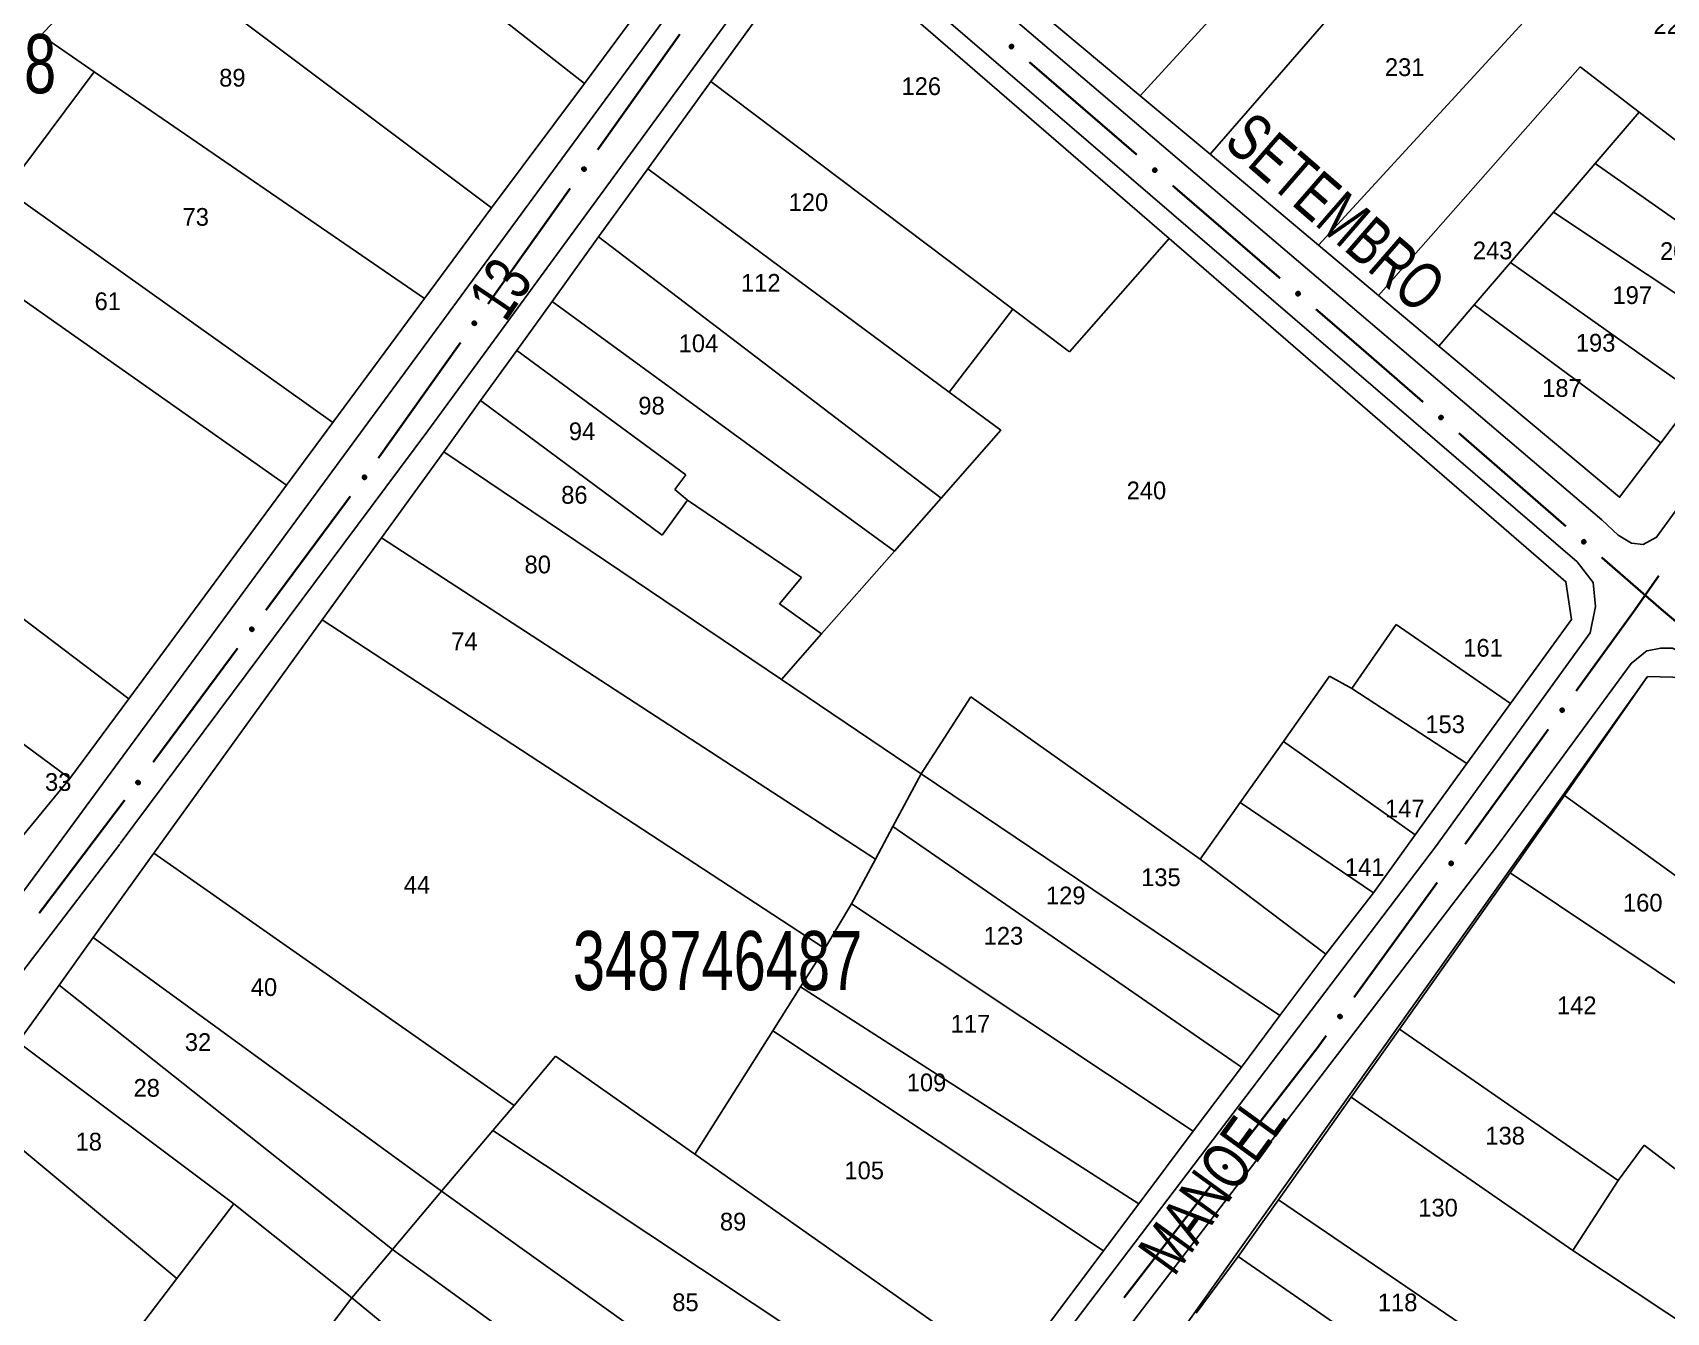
# Model space of a CAD drawing. Extents: x 199577 to 200882, y 4838726 to 4840156.
# Drawn here: x 199827.2 to 199965.4, y 4839156.5 to 4839264.7 of the extents above; entities that cross this region are included whole.
import ezdxf
from ezdxf.enums import TextEntityAlignment as Align

# ---------------------------------------------------------------- set-up
doc = ezdxf.new("R2010")
doc.units = 0
doc.header["$LTSCALE"] = 1.5
doc.header["$MEASUREMENT"] = 0
for name, color, linetype in [('CD_MALHA_LOTES', 7, 'CONTINUOUS'), ('CD_TXT_QUADRA', 2, 'CONTINUOUS'), ('RU-QUADRA', 210, 'CONTINUOUS'), ('SV-EIXO-RUA-PAV', 20, 'CONTINUOUS'), ('SV-RUA-PAVIM', 7, 'CONTINUOUS'), ('SV-TXT-RUA-PAV', 7, 'CONTINUOUS'), ('Th_NmrPorta', 1, 'CONTINUOUS')]:
    doc.layers.add(name, color=color, linetype=linetype)
doc.styles.add('ARIAL', font='ARIAL.SHX')

msp = doc.modelspace()

# ---------------------------------------------------------------- linework, layer by layer
at = {"layer": 'CD_MALHA_LOTES', "linetype": 'Continuous', "flags": 128}
for points in [[(199926.81, 4839254.39), (199952.62, 4839284.08)], [(199887.4, 4839278.64), (199873.9, 4839260.38)], [(199897.67, 4839278.78), (199920.9, 4839259.33)], [(199935.98, 4839246.71), (199962.94, 4839276.06)], [(199827.93, 4839264.47), (199835.58, 4839272.71)], [(199866.04, 4839249.86), (199835.58, 4839272.71)], [(199884.6, 4839260.55), (199893.61, 4839273.01)], [(199893.61, 4839273.01), (199923.36, 4839247.27)], [(199873.9, 4839260.38), (199864.04, 4839268.12)], [(199920.9, 4839259.33), (199928.91, 4839268.11)], [(199832.44, 4839261.37), (199827.93, 4839264.47)], [(199824.97, 4839251.38), (199832.44, 4839261.37)], [(199860.37, 4839242.2), (199832.44, 4839261.37)], [(199941.07, 4839242.45), (199958.12, 4839261.79)], [(199958.12, 4839261.79), (199963.11, 4839257.95)], [(199873.9, 4839260.38), (199866.04, 4839249.86)], [(199879.26, 4839253.15), (199884.6, 4839260.55)], [(199910.14, 4839241.29), (199884.6, 4839260.55)], [(199926.81, 4839254.39), (199920.9, 4839259.33)], [(199959.4, 4839253.62), (199963.11, 4839257.95)], [(199963.11, 4839257.95), (199975.86, 4839248.13)], [(199935.98, 4839246.71), (199926.81, 4839254.39)], [(199875.1, 4839247.4), (199879.26, 4839253.15)], [(199904.76, 4839234.28), (199879.26, 4839253.15)], [(199955.87, 4839249.49), (199959.4, 4839253.62)], [(199974.7, 4839242.88), (199959.4, 4839253.62)], [(199852.62, 4839231.71), (199824.97, 4839251.38)], [(199866.04, 4839249.86), (199860.37, 4839242.2)], [(199952.22, 4839245.23), (199955.87, 4839249.49)], [(199971.71, 4839238.94), (199955.87, 4839249.49)], [(199871.17, 4839241.95), (199875.1, 4839247.4)], [(199904.06, 4839225.32), (199875.1, 4839247.4)], [(199914.93, 4839237.68), (199923.36, 4839247.27)], [(199923.36, 4839247.27), (199956.92, 4839218.24), (199957.38, 4839215.04), (199952.22, 4839207.94)], [(199941.07, 4839242.45), (199935.98, 4839246.71)], [(199848.69, 4839226.4), (199822.2, 4839245.03)], [(199949.15, 4839241.65), (199952.22, 4839245.23)], [(199968.03, 4839234.08), (199952.22, 4839245.23)], [(199860.37, 4839242.2), (199852.62, 4839231.71)], [(199868.17, 4839237.8), (199871.17, 4839241.95)], [(199900.12, 4839220.84), (199871.17, 4839241.95)], [(199946.17, 4839238.17), (199941.07, 4839242.45)], [(199904.76, 4839234.28), (199910.14, 4839241.29)], [(199910.14, 4839241.29), (199914.93, 4839237.68)], [(199946.17, 4839238.17), (199949.15, 4839241.65)], [(199964.93, 4839229.99), (199949.15, 4839241.65)], [(199865.11, 4839233.57), (199868.17, 4839237.8)], [(199882.46, 4839227.29), (199868.17, 4839237.8)], [(199961.45, 4839225.39), (199946.17, 4839238.17)], [(199861.99, 4839229.24), (199865.11, 4839233.57)], [(199880.46, 4839222.17), (199865.11, 4839233.57)], [(199904.06, 4839225.32), (199909.11, 4839231.06), (199904.76, 4839234.28)], [(199968.03, 4839234.08), (199964.93, 4839229.99)], [(199804.96, 4839231.35), (199835.35, 4839208.35)], [(199852.62, 4839231.71), (199848.69, 4839226.4)], [(199964.93, 4839229.99), (199961.45, 4839225.39)], [(199856.72, 4839221.95), (199861.99, 4839229.24)], [(199890.57, 4839209.97), (199861.99, 4839229.24)], [(199881.54, 4839226.04), (199882.46, 4839227.29)], [(199848.69, 4839226.4), (199835.35, 4839208.35)], [(199882.62, 4839225.14), (199880.46, 4839222.17)], [(199882.62, 4839225.14), (199881.54, 4839226.04)], [(199892.27, 4839218.59), (199882.62, 4839225.14)], [(199900.12, 4839220.84), (199904.06, 4839225.32)], [(199804, 4839221.11), (199830.36, 4839201.61)], [(199851.71, 4839215.02), (199856.72, 4839221.95)], [(199898.52, 4839194.78), (199856.72, 4839221.95)], [(199893.96, 4839213.83), (199900.12, 4839220.84)], [(199890.39, 4839216.37), (199892.27, 4839218.59)], [(199893.96, 4839213.83), (199890.39, 4839216.37)], [(199837.47, 4839195.29), (199851.71, 4839215.02)], [(199851.71, 4839215.02), (199894.23, 4839187.22)], [(199938.81, 4839209.22), (199942.56, 4839214.64)], [(199942.56, 4839214.64), (199952.22, 4839207.94)], [(199890.57, 4839209.97), (199893.96, 4839213.83)], [(199902.39, 4839202), (199890.57, 4839209.97)], [(199933.03, 4839204.74), (199936.92, 4839210.25)], [(199936.92, 4839210.25), (199938.81, 4839209.22)], [(199956.8, 4839200.18), (199963.82, 4839210.23), (199967.02, 4839210.15)], [(199948.53, 4839202.87), (199938.81, 4839209.22)], [(199835.35, 4839208.35), (199830.36, 4839201.61)], [(199902.39, 4839202), (199906.59, 4839208.5)], [(199906.59, 4839208.5), (199925.98, 4839194.78)], [(199952.22, 4839207.94), (199948.53, 4839202.87)], [(199929.37, 4839199.57), (199933.03, 4839204.74)], [(199944.15, 4839196.84), (199933.03, 4839204.74)], [(199830.36, 4839201.61), (199824.64, 4839194.65)], [(199899.99, 4839197.54), (199902.39, 4839202)], [(199932.72, 4839181.56), (199902.39, 4839202)], [(199948.53, 4839202.87), (199944.15, 4839196.84)], [(199925.98, 4839194.78), (199929.37, 4839199.57)], [(199940.63, 4839191.94), (199929.37, 4839199.57)], [(199952.21, 4839193.64), (199956.8, 4839200.18)], [(199969.38, 4839191.09), (199956.8, 4839200.18)], [(199898.52, 4839194.78), (199899.99, 4839197.54)], [(199929.47, 4839177.21), (199899.99, 4839197.54)], [(199944.15, 4839196.84), (199940.63, 4839191.94)], [(199832.35, 4839188.16), (199837.47, 4839195.29)], [(199867.94, 4839173.96), (199837.47, 4839195.29)], [(199896.49, 4839191.01), (199898.52, 4839194.78)], [(199936.62, 4839186.76), (199925.98, 4839194.78)], [(199942.83, 4839180.41), (199952.21, 4839193.64)], [(199976.91, 4839177.11), (199952.21, 4839193.64)], [(199940.63, 4839191.94), (199936.62, 4839186.76)], [(199894.23, 4839187.22), (199896.49, 4839191.01)], [(199925.4, 4839171.79), (199896.49, 4839191.01)], [(199829.47, 4839184.14), (199832.35, 4839188.16)], [(199861.82, 4839166.7), (199832.35, 4839188.16)], [(199892.18, 4839183.98), (199894.23, 4839187.22)], [(199936.62, 4839186.76), (199932.72, 4839181.56)], [(199829.47, 4839184.14), (199826.01, 4839179.31)], [(199829.47, 4839184.14), (199857.67, 4839161.77)], [(199889.84, 4839180.28), (199892.18, 4839183.98)], [(199920.79, 4839165.63), (199892.18, 4839183.98)], [(199932.72, 4839181.56), (199929.47, 4839177.21)], [(199883.24, 4839169.85), (199889.84, 4839180.28)], [(199917.81, 4839161.66), (199889.84, 4839180.28)], [(199938.76, 4839174.67), (199942.83, 4839180.41)], [(199961.33, 4839167.62), (199942.83, 4839180.41)], [(199844.24, 4839165.64), (199826.01, 4839179.31)], [(199867.94, 4839173.96), (199871.46, 4839178.14)], [(199883.24, 4839169.85), (199871.46, 4839178.14)], [(199929.47, 4839177.21), (199925.4, 4839171.79)], [(199932.61, 4839165.99), (199938.76, 4839174.67)], [(199957.5, 4839161.7), (199938.76, 4839174.67)], [(199839.43, 4839159.33), (199822.05, 4839173.79)], [(199866.15, 4839171.84), (199867.94, 4839173.96)], [(199861.82, 4839166.7), (199866.15, 4839171.84)], [(199905.73, 4839145.54), (199866.15, 4839171.84)], [(199925.4, 4839171.79), (199920.79, 4839165.63)], [(199909.89, 4839151.09), (199883.24, 4839169.85)], [(199961.33, 4839167.62), (199963.54, 4839170.61)], [(199963.54, 4839170.61), (199969.39, 4839166.13)], [(199957.5, 4839161.7), (199961.33, 4839167.62)], [(199857.67, 4839161.77), (199861.82, 4839166.7)], [(199900.74, 4839138.88), (199861.82, 4839166.7)], [(199929.2, 4839161.19), (199932.61, 4839165.99)], [(199964.3, 4839144.41), (199932.61, 4839165.99)], [(199839.43, 4839159.33), (199844.24, 4839165.64)], [(199854.23, 4839157.69), (199844.24, 4839165.64)], [(199920.79, 4839165.63), (199917.81, 4839161.66)], [(199854.23, 4839157.69), (199857.67, 4839161.77)], [(199896.67, 4839133.45), (199857.67, 4839161.77)], [(199917.81, 4839161.66), (199909.89, 4839151.09)], [(199970.72, 4839152.92), (199957.5, 4839161.7)], [(199925.64, 4839156.4), (199929.2, 4839161.19)], [(199946.33, 4839149.33), (199929.2, 4839161.19)], [(199828.77, 4839145.35), (199839.43, 4839159.33)], [(199845.83, 4839146.64), (199854.23, 4839157.69)], [(199891.71, 4839126.83), (199854.23, 4839157.69)]]:
    msp.add_lwpolyline(points, dxfattribs=at)
at = {"layer": 'RU-QUADRA', "linetype": 'Continuous', "flags": 128}
for points in [[(199887.4, 4839278.64), (199873.9, 4839260.38), (199866.04, 4839249.86), (199860.37, 4839242.2), (199852.62, 4839231.71), (199848.69, 4839226.4), (199835.35, 4839208.35), (199830.36, 4839201.61), (199824.64, 4839194.65), (199807.23, 4839171.33), (199802.65, 4839177.12), (199795.8, 4839185.44), (199789.78, 4839192.77), (199782.28, 4839201.88), (199774.15, 4839211.76), (199771.06, 4839209.37), (199765.21, 4839216.55), (199757.97, 4839225.56), (199752.23, 4839232.69)], [(199992.34, 4839266.18), (199985.45, 4839257.08), (199977.48, 4839246.56), (199974.7, 4839242.88), (199971.71, 4839238.94), (199968.03, 4839234.08), (199964.93, 4839229.99), (199961.45, 4839225.39), (199946.17, 4839238.17), (199941.07, 4839242.45), (199935.98, 4839246.71), (199926.81, 4839254.39), (199920.9, 4839259.33), (199897.67, 4839278.78)], [(199826.01, 4839179.31), (199829.47, 4839184.14), (199832.35, 4839188.16), (199837.47, 4839195.29), (199851.71, 4839215.02), (199856.72, 4839221.95), (199861.99, 4839229.24), (199865.11, 4839233.57), (199868.17, 4839237.8), (199871.17, 4839241.95), (199875.1, 4839247.4), (199879.26, 4839253.15), (199884.6, 4839260.55), (199893.61, 4839273.01), (199923.36, 4839247.27), (199956.92, 4839218.24), (199957.38, 4839215.04), (199952.22, 4839207.94), (199948.53, 4839202.87), (199944.15, 4839196.84), (199940.63, 4839191.94), (199936.62, 4839186.76), (199932.72, 4839181.56), (199929.47, 4839177.21), (199925.4, 4839171.79), (199920.79, 4839165.63), (199917.81, 4839161.66), (199909.89, 4839151.09)], [(199859.15, 4839073.03), (199871, 4839086.18), (199891.21, 4839111.96), (199896.62, 4839118.87), (199904.17, 4839128.5), (199907.85, 4839133.2), (199911.61, 4839137.99), (199915.52, 4839142.98), (199932.64, 4839130.58), (199937.94, 4839126.74), (199943.67, 4839122.58), (199950.48, 4839117.65), (199952.9, 4839120.42), (199945.37, 4839125.73), (199939.72, 4839129.72), (199934.08, 4839133.7), (199917.48, 4839145.42), (199921.46, 4839150.77), (199963.82, 4839210.23), (199967.02, 4839210.15)]]:
    msp.add_lwpolyline(points, dxfattribs=at)
at = {"layer": 'SV-EIXO-RUA-PAV', "const_width": 0.18}
for points in [[(199881.970129, 4839264.546383), (199875.013406, 4839254.768653)], [(199911.531955, 4839262.185148), (199920.621104, 4839254.350138)], [(199872.694499, 4839251.50941), (199865.737776, 4839241.731679)], [(199923.65082, 4839251.738468), (199932.739968, 4839243.903457)], [(199935.769684, 4839241.291787), (199939.556829, 4839238.0272)], [(199863.418868, 4839238.472436), (199856.462146, 4839228.694706)], [(199939.556829, 4839238.0272), (199939.89, 4839237.74)], [(199939.89, 4839237.74), (199944.839927, 4839233.434944)], [(199947.858116, 4839230.809961), (199956.912684, 4839222.935013)], [(199854.097107, 4839225.468986), (199846.945506, 4839215.832877)], [(199959.930873, 4839220.31003), (199964.458156, 4839216.372556)], [(199962.64, 4839215.71), (199964.77136, 4839218.754499)], [(199957.776578, 4839209.004401), (199962.473498, 4839215.48043)], [(199962.473498, 4839215.48043), (199962.64, 4839215.71)], [(199964.458156, 4839216.372556), (199964.99, 4839215.91)], [(199964.99, 4839215.91), (199969.042732, 4839212.502074)], [(199844.561639, 4839212.62084), (199837.410038, 4839202.984731)], [(199948.38274, 4839196.052343), (199955.428119, 4839205.766386)], [(199835.012726, 4839199.782768), (199827.774017, 4839190.211922)], [(199938.988901, 4839183.100285), (199946.03428, 4839192.814329)], [(199935.87, 4839178.8), (199936.640442, 4839179.862271)], [(199929.327018, 4839170.349119), (199935.448963, 4839178.256191)], [(199935.448963, 4839178.256191), (199935.87, 4839178.8)], [(199919.531906, 4839157.697804), (199926.87824, 4839167.18629)]]:
    msp.add_lwpolyline(points, dxfattribs=at)
at = {"layer": 'SV-EIXO-RUA-PAV'}
for points in [[(199909.980143, 4839263.668173), (199910.028862, 4839263.672478), (199910.071613, 4839263.666216), (199910.105767, 4839263.65073), (199910.132379, 4839263.629176), (199910.157121, 4839263.604058), (199910.17648, 4839263.573231), (199910.190386, 4839263.534257), (199910.195048, 4839263.485416), (199910.185754, 4839263.442043), (199910.172364, 4839263.407747), (199910.151486, 4839263.378703), (199910.126683, 4839263.355076), (199910.093997, 4839263.336027), (199910.054363, 4839263.322319), (199910.005138, 4839263.318821), (199909.963268, 4839263.325247), (199909.930626, 4839263.341094), (199909.90156, 4839263.362267), (199909.876608, 4839263.388213), (199909.85778, 4839263.418583), (199909.84405, 4839263.458513), (199909.841241, 4839263.507144), (199909.847174, 4839263.548977), (199909.862557, 4839263.581833), (199909.884048, 4839263.609979), (199909.908938, 4839263.635102), (199909.939116, 4839263.655851), (199909.980143, 4839263.668173)], [(199874.026943, 4839253.192287), (199874.035755, 4839253.144179), (199874.033492, 4839253.101031), (199874.021246, 4839253.065586), (199874.002257, 4839253.037086), (199873.979547, 4839253.010118), (199873.950652, 4839252.987979), (199873.913139, 4839252.970512), (199873.864942, 4839252.961333), (199873.820893, 4839252.966557), (199873.785501, 4839252.976704), (199873.754643, 4839252.994793), (199873.728814, 4839253.017293), (199873.706811, 4839253.048069), (199873.68948, 4839253.086258), (199873.681424, 4839253.134945), (199873.683933, 4839253.177231), (199873.696678, 4839253.211204), (199873.71506, 4839253.242111), (199873.738575, 4839253.269366), (199873.767065, 4839253.290934), (199873.805546, 4839253.308313), (199873.853706, 4839253.315629), (199873.89591, 4839253.313608), (199873.930053, 4839253.301343), (199873.960074, 4839253.282561), (199873.9874, 4839253.260112), (199874.010863, 4839253.231992), (199874.026943, 4839253.192287)], [(199922.099007, 4839253.221492), (199922.147726, 4839253.225798), (199922.190477, 4839253.219535), (199922.224631, 4839253.204049), (199922.251243, 4839253.182495), (199922.275986, 4839253.157378), (199922.295344, 4839253.126551), (199922.30925, 4839253.087577), (199922.313912, 4839253.038736), (199922.304619, 4839252.995363), (199922.291228, 4839252.961067), (199922.27035, 4839252.932023), (199922.245547, 4839252.908396), (199922.212861, 4839252.889346), (199922.173227, 4839252.875639), (199922.124002, 4839252.87214), (199922.082132, 4839252.878567), (199922.04949, 4839252.894413), (199922.020424, 4839252.915587), (199921.995472, 4839252.941532), (199921.976644, 4839252.971902), (199921.962914, 4839253.011832), (199921.960105, 4839253.060463), (199921.966038, 4839253.102297), (199921.981422, 4839253.135153), (199922.002912, 4839253.163299), (199922.027802, 4839253.188421), (199922.05798, 4839253.209171), (199922.099007, 4839253.221492)], [(199934.217871, 4839242.774812), (199934.26659, 4839242.779117), (199934.309341, 4839242.772855), (199934.343495, 4839242.757369), (199934.370107, 4839242.735815), (199934.39485, 4839242.710697), (199934.414208, 4839242.67987), (199934.428114, 4839242.640897), (199934.432776, 4839242.592055), (199934.423483, 4839242.548682), (199934.410092, 4839242.514386), (199934.389214, 4839242.485342), (199934.364411, 4839242.461715), (199934.331725, 4839242.442666), (199934.292091, 4839242.428959), (199934.242866, 4839242.42546), (199934.200996, 4839242.431887), (199934.168354, 4839242.447733), (199934.139288, 4839242.468906), (199934.114336, 4839242.494852), (199934.095508, 4839242.525222), (199934.081778, 4839242.565152), (199934.078969, 4839242.613783), (199934.084902, 4839242.655617), (199934.100286, 4839242.688472), (199934.121776, 4839242.716618), (199934.146666, 4839242.741741), (199934.176844, 4839242.76249), (199934.217871, 4839242.774812)], [(199864.751312, 4839240.155313), (199864.760125, 4839240.107206), (199864.757862, 4839240.064057), (199864.745615, 4839240.028613), (199864.726627, 4839240.000113), (199864.703917, 4839239.973144), (199864.675022, 4839239.951006), (199864.637508, 4839239.933539), (199864.589312, 4839239.92436), (199864.545262, 4839239.929583), (199864.509871, 4839239.93973), (199864.479013, 4839239.957819), (199864.453184, 4839239.98032), (199864.43118, 4839240.011095), (199864.41385, 4839240.049284), (199864.405793, 4839240.097971), (199864.408302, 4839240.140257), (199864.421047, 4839240.17423), (199864.439429, 4839240.205137), (199864.462945, 4839240.232392), (199864.491434, 4839240.25396), (199864.529916, 4839240.27134), (199864.578075, 4839240.278655), (199864.620279, 4839240.276634), (199864.654422, 4839240.264369), (199864.684443, 4839240.245587), (199864.711769, 4839240.223138), (199864.735233, 4839240.195018), (199864.751312, 4839240.155313)], [(199946.312848, 4839232.299803), (199946.361585, 4839232.303894), (199946.404309, 4839232.297443), (199946.438394, 4839232.281807), (199946.464911, 4839232.260136), (199946.489542, 4839232.23491), (199946.508765, 4839232.203998), (199946.522499, 4839232.164963), (199946.526946, 4839232.116102), (199946.517462, 4839232.07277), (199946.50392, 4839232.038533), (199946.482915, 4839232.009582), (199946.458008, 4839231.986064), (199946.425238, 4839231.967159), (199946.385544, 4839231.953626), (199946.336304, 4839231.950344), (199946.294463, 4839231.956955), (199946.261891, 4839231.972945), (199946.232919, 4839231.994246), (199946.208081, 4839232.020302), (199946.189387, 4839232.050754), (199946.175833, 4839232.090744), (199946.173238, 4839232.139387), (199946.179355, 4839232.181194), (199946.194883, 4839232.213982), (199946.216497, 4839232.242033), (199946.241498, 4839232.267046), (199946.271767, 4839232.287662), (199946.312848, 4839232.299803)], [(199855.463065, 4839227.124777), (199855.47091, 4839227.076502), (199855.467781, 4839227.033408), (199855.454826, 4839226.998216), (199855.435269, 4839226.970103), (199855.412022, 4839226.943596), (199855.382688, 4839226.922042), (199855.344832, 4839226.905331), (199855.296461, 4839226.897122), (199855.252525, 4839226.903229), (199855.217344, 4839226.914084), (199855.186856, 4839226.932789), (199855.161484, 4839226.955803), (199855.140102, 4839226.987014), (199855.123542, 4839227.025543), (199855.116464, 4839227.074382), (199855.119822, 4839227.11661), (199855.133247, 4839227.15032), (199855.152245, 4839227.180852), (199855.176303, 4839227.207629), (199855.205219, 4839227.228621), (199855.244042, 4839227.245224), (199855.292339, 4839227.251571), (199855.334494, 4839227.248704), (199855.368384, 4839227.235756), (199855.398021, 4839227.216375), (199855.424891, 4839227.193382), (199855.447786, 4839227.164797), (199855.463065, 4839227.124777)], [(199958.385604, 4839221.799872), (199958.434341, 4839221.803962), (199958.477065, 4839221.797512), (199958.51115, 4839221.781876), (199958.537667, 4839221.760205), (199958.562299, 4839221.734979), (199958.581521, 4839221.704067), (199958.595256, 4839221.665032), (199958.599702, 4839221.616171), (199958.590218, 4839221.572839), (199958.576676, 4839221.538602), (199958.555671, 4839221.509651), (199958.530764, 4839221.486133), (199958.497995, 4839221.467228), (199958.458301, 4839221.453695), (199958.409061, 4839221.450413), (199958.367219, 4839221.457024), (199958.334648, 4839221.473014), (199958.305675, 4839221.494315), (199958.280837, 4839221.52037), (199958.262143, 4839221.550823), (199958.24859, 4839221.590813), (199958.245994, 4839221.639456), (199958.252112, 4839221.681263), (199958.26764, 4839221.714051), (199958.289253, 4839221.742102), (199958.314254, 4839221.767115), (199958.344523, 4839221.787731), (199958.385604, 4839221.799872)], [(199845.927597, 4839214.276631), (199845.935442, 4839214.228356), (199845.932313, 4839214.185262), (199845.919358, 4839214.15007), (199845.899801, 4839214.121957), (199845.876554, 4839214.09545), (199845.84722, 4839214.073896), (199845.809364, 4839214.057185), (199845.760993, 4839214.048976), (199845.717057, 4839214.055083), (199845.681876, 4839214.065938), (199845.651388, 4839214.084643), (199845.626016, 4839214.107657), (199845.604634, 4839214.138868), (199845.588074, 4839214.177397), (199845.580996, 4839214.226236), (199845.584354, 4839214.268464), (199845.597779, 4839214.302174), (199845.616777, 4839214.332706), (199845.640835, 4839214.359483), (199845.669751, 4839214.380475), (199845.708574, 4839214.397079), (199845.756871, 4839214.403426), (199845.799026, 4839214.400558), (199845.832916, 4839214.38761), (199845.862554, 4839214.368229), (199845.889424, 4839214.345236), (199845.912318, 4839214.316651), (199845.927597, 4839214.276631)], [(199956.428881, 4839207.333714), (199956.420506, 4839207.3819), (199956.423162, 4839207.425026), (199956.43573, 4839207.460357), (199956.454977, 4839207.488683), (199956.477932, 4839207.515444), (199956.507027, 4839207.537319), (199956.544698, 4839207.554444), (199956.592976, 4839207.563184), (199956.636976, 4839207.55756), (199956.672274, 4839207.547092), (199956.702966, 4839207.528723), (199956.728589, 4839207.505988), (199956.750312, 4839207.475014), (199956.767294, 4839207.436669), (199956.774908, 4839207.38791), (199956.772014, 4839207.345649), (199956.75896, 4839207.311793), (199956.740298, 4839207.281055), (199956.716536, 4839207.254015), (199956.687851, 4839207.232707), (199956.649213, 4839207.215678), (199956.600989, 4839207.208801), (199956.558805, 4839207.211206), (199956.524775, 4839207.223781), (199956.494926, 4839207.242835), (199956.467806, 4839207.265532), (199956.444599, 4839207.293864), (199956.428881, 4839207.333714)], [(199836.304469, 4839201.308192), (199836.311876, 4839201.259848), (199836.308356, 4839201.216783), (199836.295082, 4839201.181711), (199836.275271, 4839201.153777), (199836.251785, 4839201.127481), (199836.222256, 4839201.106194), (199836.18425, 4839201.089828), (199836.135806, 4839201.082057), (199836.091928, 4839201.088562), (199836.056847, 4839201.099736), (199836.026529, 4839201.118717), (199836.001367, 4839201.141961), (199835.98027, 4839201.173364), (199835.96406, 4839201.212042), (199835.957425, 4839201.260943), (199835.961166, 4839201.303138), (199835.974895, 4839201.336725), (199835.99417, 4839201.367084), (199836.01847, 4839201.393642), (199836.047575, 4839201.41437), (199836.086547, 4839201.430621), (199836.1349, 4839201.43653), (199836.177027, 4839201.43328), (199836.210798, 4839201.420025), (199836.240259, 4839201.400376), (199836.266919, 4839201.37714), (199836.289553, 4839201.348348), (199836.304469, 4839201.308192)], [(199947.035042, 4839194.381656), (199947.026668, 4839194.429842), (199947.029324, 4839194.472968), (199947.041892, 4839194.5083), (199947.061139, 4839194.536626), (199947.084093, 4839194.563387), (199947.113189, 4839194.585261), (199947.150859, 4839194.602386), (199947.199138, 4839194.611127), (199947.243137, 4839194.605502), (199947.278435, 4839194.595034), (199947.309127, 4839194.576665), (199947.334751, 4839194.55393), (199947.356473, 4839194.522956), (199947.373455, 4839194.484611), (199947.381069, 4839194.435853), (199947.378175, 4839194.393591), (199947.365122, 4839194.359736), (199947.346459, 4839194.328997), (199947.322697, 4839194.301957), (199947.294013, 4839194.280649), (199947.255374, 4839194.26362), (199947.20715, 4839194.256743), (199947.164966, 4839194.259148), (199947.130937, 4839194.271723), (199947.101088, 4839194.290778), (199947.073967, 4839194.313474), (199947.05076, 4839194.341806), (199947.035042, 4839194.381656)], [(199937.641204, 4839181.429598), (199937.632829, 4839181.477784), (199937.635485, 4839181.52091), (199937.648053, 4839181.556242), (199937.6673, 4839181.584568), (199937.690255, 4839181.611329), (199937.71935, 4839181.633204), (199937.757021, 4839181.650329), (199937.805299, 4839181.659069), (199937.849299, 4839181.653445), (199937.884597, 4839181.642976), (199937.915289, 4839181.624607), (199937.940912, 4839181.601873), (199937.962635, 4839181.570899), (199937.979617, 4839181.532554), (199937.98723, 4839181.483795), (199937.984337, 4839181.441533), (199937.971283, 4839181.407678), (199937.952621, 4839181.376939), (199937.928859, 4839181.3499), (199937.900174, 4839181.328592), (199937.861536, 4839181.311563), (199937.813312, 4839181.304686), (199937.771128, 4839181.307091), (199937.737098, 4839181.319665), (199937.707249, 4839181.33872), (199937.680128, 4839181.361417), (199937.656922, 4839181.389749), (199937.641204, 4839181.429598)], [(199927.927627, 4839168.721486), (199927.920767, 4839168.769911), (199927.924773, 4839168.812933), (199927.938442, 4839168.847853), (199927.958567, 4839168.875562), (199927.982349, 4839168.90159), (199928.012115, 4839168.922543), (199928.050304, 4839168.938479), (199928.098833, 4839168.945702), (199928.142635, 4839168.938701), (199928.177587, 4839168.927132), (199928.207689, 4839168.90781), (199928.232587, 4839168.884284), (199928.253328, 4839168.852644), (199928.2691, 4839168.813786), (199928.275182, 4839168.764813), (199928.270965, 4839168.722663), (199928.256857, 4839168.689233), (199928.237241, 4839168.659094), (199928.212643, 4839168.632812), (199928.183305, 4839168.612414), (199928.144152, 4839168.596604), (199928.095736, 4839168.591242), (199928.053648, 4839168.594967), (199928.020029, 4839168.608602), (199927.990792, 4839168.628583), (199927.964396, 4839168.652118), (199927.942089, 4839168.681164), (199927.927627, 4839168.721486)]]:
    msp.add_lwpolyline(points, close=True, dxfattribs=at)
for points in [[(199909.841241, 4839263.507144), (199910.093997, 4839263.336027)], [(199909.84405, 4839263.458513), (199910.054363, 4839263.322319)], [(199909.845197, 4839263.525885), (199910.106073, 4839263.347845)], [(199909.846553, 4839263.48148), (199910.07154, 4839263.330773)], [(199909.847174, 4839263.548977), (199910.126683, 4839263.355076)], [(199909.856639, 4839263.436755), (199910.023571, 4839263.325284)], [(199909.856992, 4839263.562557), (199910.136471, 4839263.36848)], [(199909.85778, 4839263.418583), (199910.005138, 4839263.318821)], [(199909.862557, 4839263.581833), (199910.151486, 4839263.378703)], [(199909.870896, 4839263.401046), (199909.979024, 4839263.325853)], [(199909.874988, 4839263.593883), (199910.158887, 4839263.392394)], [(199909.876608, 4839263.388213), (199909.963268, 4839263.325247)], [(199909.884048, 4839263.609979), (199910.172364, 4839263.407747)], [(199909.900077, 4839263.620897), (199910.176455, 4839263.429494)], [(199909.908938, 4839263.635102), (199910.185754, 4839263.442043)], [(199909.927518, 4839263.642281), (199910.187217, 4839263.467056)], [(199909.939116, 4839263.655851), (199910.195048, 4839263.485416)], [(199909.959092, 4839263.660101), (199910.188819, 4839263.510713)], [(199909.980143, 4839263.668173), (199910.190386, 4839263.534257)], [(199910.006776, 4839263.66944), (199910.177556, 4839263.558254)], [(199910.028862, 4839263.672478), (199910.17648, 4839263.573231)], [(199910.053248, 4839263.669013), (199910.159451, 4839263.593678)], [(199910.071613, 4839263.666216), (199910.157121, 4839263.604058)], [(199873.767065, 4839253.290934), (199873.681424, 4839253.134945)], [(199873.738575, 4839253.269366), (199873.683933, 4839253.177231)], [(199873.750822, 4839253.276245), (199873.685999, 4839253.161599)], [(199873.805546, 4839253.308313), (199873.68948, 4839253.086258)], [(199873.785052, 4839253.293757), (199873.689571, 4839253.117192)], [(199873.828647, 4839253.307956), (199873.699493, 4839253.06994)], [(199873.853706, 4839253.315629), (199873.706811, 4839253.048069)], [(199873.872734, 4839253.313431), (199873.719699, 4839253.037143)], [(199873.89591, 4839253.313608), (199873.728814, 4839253.017293)], [(199873.910343, 4839253.305093), (199873.74307, 4839253.008793)], [(199873.930053, 4839253.301343), (199873.754643, 4839252.994793)], [(199873.943205, 4839253.290085), (199873.768962, 4839252.988696)], [(199873.960074, 4839253.282561), (199873.785501, 4839252.976704)], [(199873.972434, 4839253.267615), (199873.807534, 4839252.97465)], [(199873.9874, 4839253.260112), (199873.820893, 4839252.966557)], [(199873.996274, 4839253.24228), (199873.845934, 4839252.967425)], [(199874.010863, 4839253.231992), (199873.864942, 4839252.961333)], [(199874.01695, 4839253.212497), (199873.889551, 4839252.969885)], [(199874.026943, 4839253.192287), (199873.913139, 4839252.970512)], [(199874.030678, 4839253.165887), (199873.93584, 4839252.985516)], [(199874.035755, 4839253.144179), (199873.950652, 4839252.987979)], [(199874.034571, 4839253.119577), (199873.969428, 4839253.006834)], [(199874.033492, 4839253.101031), (199873.979547, 4839253.010118)], [(199921.960105, 4839253.060463), (199922.212861, 4839252.889346)], [(199921.962914, 4839253.011832), (199922.173227, 4839252.875639)], [(199921.964061, 4839253.079204), (199922.224937, 4839252.901164)], [(199921.965417, 4839253.034799), (199922.190404, 4839252.884093)], [(199921.966038, 4839253.102297), (199922.245547, 4839252.908396)], [(199921.975504, 4839252.990074), (199922.142435, 4839252.878603)], [(199921.975856, 4839253.115876), (199922.255335, 4839252.9218)], [(199921.976644, 4839252.971902), (199922.124002, 4839252.87214)], [(199921.981422, 4839253.135153), (199922.27035, 4839252.932023)], [(199921.98976, 4839252.954365), (199922.097888, 4839252.879172)], [(199921.993853, 4839253.147203), (199922.277751, 4839252.945714)], [(199921.995472, 4839252.941532), (199922.082132, 4839252.878567)], [(199922.002912, 4839253.163299), (199922.291228, 4839252.961067)], [(199922.018941, 4839253.174217), (199922.295319, 4839252.982813)], [(199922.027802, 4839253.188421), (199922.304619, 4839252.995363)], [(199922.046382, 4839253.195601), (199922.306081, 4839253.020376)], [(199922.05798, 4839253.209171), (199922.313912, 4839253.038736)], [(199922.077956, 4839253.213421), (199922.307684, 4839253.064033)], [(199922.099007, 4839253.221492), (199922.30925, 4839253.087577)], [(199922.12564, 4839253.222759), (199922.296421, 4839253.111573)], [(199922.147726, 4839253.225798), (199922.295344, 4839253.126551)], [(199922.172112, 4839253.222333), (199922.278315, 4839253.146997)], [(199922.190477, 4839253.219535), (199922.275986, 4839253.157378)], [(199934.078969, 4839242.613783), (199934.331725, 4839242.442666)], [(199934.081778, 4839242.565152), (199934.292091, 4839242.428959)], [(199934.082925, 4839242.632524), (199934.343801, 4839242.454484)], [(199934.084281, 4839242.588119), (199934.309268, 4839242.437412)], [(199934.084902, 4839242.655617), (199934.364411, 4839242.461715)], [(199934.094368, 4839242.543394), (199934.261299, 4839242.431923)], [(199934.09472, 4839242.669196), (199934.3742, 4839242.475119)], [(199934.095508, 4839242.525222), (199934.242866, 4839242.42546)], [(199934.100286, 4839242.688472), (199934.389214, 4839242.485342)], [(199934.108624, 4839242.507685), (199934.216752, 4839242.432492)], [(199934.112717, 4839242.700522), (199934.396615, 4839242.499033)], [(199934.114336, 4839242.494852), (199934.200996, 4839242.431887)], [(199934.121776, 4839242.716618), (199934.410092, 4839242.514386)], [(199934.137805, 4839242.727537), (199934.414184, 4839242.536133)], [(199934.146666, 4839242.741741), (199934.423483, 4839242.548682)], [(199934.165246, 4839242.74892), (199934.424945, 4839242.573696)], [(199934.176844, 4839242.76249), (199934.432776, 4839242.592055)], [(199934.196821, 4839242.76674), (199934.426548, 4839242.617352)], [(199934.217871, 4839242.774812), (199934.428114, 4839242.640897)], [(199934.244504, 4839242.776079), (199934.415285, 4839242.664893)], [(199934.26659, 4839242.779117), (199934.414208, 4839242.67987)], [(199934.290976, 4839242.775652), (199934.397179, 4839242.700317)], [(199934.309341, 4839242.772855), (199934.39485, 4839242.710697)], [(199864.491434, 4839240.25396), (199864.405793, 4839240.097971)], [(199864.462945, 4839240.232392), (199864.408302, 4839240.140257)], [(199864.475191, 4839240.239272), (199864.410369, 4839240.124626)], [(199864.529916, 4839240.27134), (199864.41385, 4839240.049284)], [(199864.509421, 4839240.256784), (199864.413941, 4839240.080218)], [(199864.553016, 4839240.270982), (199864.423863, 4839240.032967)], [(199864.578075, 4839240.278655), (199864.43118, 4839240.011095)], [(199864.597103, 4839240.276457), (199864.444069, 4839240.000169)], [(199864.620279, 4839240.276634), (199864.453184, 4839239.98032)], [(199864.634712, 4839240.26812), (199864.467439, 4839239.971819)], [(199864.654422, 4839240.264369), (199864.479013, 4839239.957819)], [(199864.667575, 4839240.253112), (199864.493332, 4839239.951722)], [(199864.684443, 4839240.245587), (199864.509871, 4839239.93973)], [(199864.696803, 4839240.230641), (199864.531903, 4839239.937676)], [(199864.711769, 4839240.223138), (199864.545262, 4839239.929583)], [(199864.720644, 4839240.205306), (199864.570303, 4839239.930451)], [(199864.735233, 4839240.195018), (199864.589312, 4839239.92436)], [(199864.74132, 4839240.175523), (199864.61392, 4839239.932911)], [(199864.751312, 4839240.155313), (199864.637508, 4839239.933539)], [(199864.755048, 4839240.128914), (199864.660209, 4839239.948542)], [(199864.760125, 4839240.107206), (199864.675022, 4839239.951006)], [(199864.758941, 4839240.082603), (199864.693797, 4839239.96986)], [(199864.757862, 4839240.064057), (199864.703917, 4839239.973144)], [(199946.173238, 4839232.139387), (199946.425238, 4839231.967159)], [(199946.175833, 4839232.090744), (199946.385544, 4839231.953626)], [(199946.177277, 4839232.15811), (199946.437366, 4839231.978924)], [(199946.178437, 4839232.1137), (199946.402758, 4839231.962004)], [(199946.179355, 4839232.181194), (199946.458008, 4839231.986064)], [(199946.188327, 4839232.068931), (199946.354766, 4839231.956726)], [(199946.189233, 4839232.19473), (199946.467855, 4839231.999425)], [(199946.189387, 4839232.050754), (199946.336304, 4839231.950344)], [(199946.194883, 4839232.213982), (199946.482915, 4839232.009582)], [(199946.202426, 4839232.033159), (199946.310221, 4839231.957491)], [(199946.207367, 4839232.225977), (199946.490376, 4839232.02324)], [(199946.208081, 4839232.020302), (199946.294463, 4839231.956955)], [(199946.216497, 4839232.242033), (199946.50392, 4839232.038533)], [(199946.232574, 4839232.252881), (199946.508108, 4839232.060262)], [(199946.241498, 4839232.267046), (199946.517462, 4839232.07277)], [(199946.260109, 4839232.274143), (199946.519034, 4839232.097777)], [(199946.271767, 4839232.287662), (199946.526946, 4839232.116102)], [(199946.291762, 4839232.291824), (199946.520829, 4839232.141426)], [(199946.312848, 4839232.299803), (199946.522499, 4839232.164963)], [(199946.339486, 4839232.300952), (199946.509775, 4839232.189016)], [(199946.361585, 4839232.303894), (199946.508765, 4839232.203998)], [(199946.385955, 4839232.300322), (199946.491826, 4839232.224519)], [(199946.404309, 4839232.297443), (199946.489542, 4839232.23491)], [(199855.205219, 4839227.228621), (199855.116464, 4839227.074382)], [(199855.176303, 4839227.207629), (199855.119822, 4839227.11661)], [(199855.188685, 4839227.214261), (199855.121574, 4839227.10094)], [(199855.244042, 4839227.245224), (199855.123542, 4839227.025543)], [(199855.22326, 4839227.231082), (199855.124254, 4839227.056469)], [(199855.267131, 4839227.244403), (199855.133226, 4839227.009028)], [(199855.292339, 4839227.251571), (199855.140102, 4839226.987014)], [(199855.311319, 4839227.248992), (199855.152769, 4839226.975832)], [(199855.334494, 4839227.248704), (199855.161484, 4839226.955803)], [(199855.348753, 4839227.239901), (199855.175566, 4839226.947018)], [(199855.368384, 4839227.235756), (199855.186856, 4839226.932789)], [(199855.381308, 4839227.224236), (199855.20105, 4839226.926405)], [(199855.398021, 4839227.216375), (199855.217344, 4839226.914084)], [(199855.410079, 4839227.201184), (199855.239331, 4839226.911588)], [(199855.424891, 4839227.193382), (199855.252525, 4839226.903229)], [(199855.433406, 4839227.175375), (199855.277579, 4839226.903593)], [(199855.447786, 4839227.164797), (199855.296461, 4839226.897122)], [(199855.45348, 4839227.145183), (199855.321236, 4839226.905178)], [(199855.463065, 4839227.124777), (199855.344832, 4839226.905331)], [(199855.46627, 4839227.098308), (199855.367829, 4839226.919876)], [(199855.47091, 4839227.076502), (199855.382688, 4839226.922042)], [(199855.469232, 4839227.051928), (199855.401839, 4839226.940515)], [(199855.467781, 4839227.033408), (199855.412022, 4839226.943596)], [(199958.245994, 4839221.639456), (199958.497995, 4839221.467228)], [(199958.24859, 4839221.590813), (199958.458301, 4839221.453695)], [(199958.250033, 4839221.658179), (199958.510122, 4839221.478993)], [(199958.251193, 4839221.613769), (199958.475515, 4839221.462073)], [(199958.252112, 4839221.681263), (199958.530764, 4839221.486133)], [(199958.261083, 4839221.568999), (199958.427522, 4839221.456795)], [(199958.26199, 4839221.694799), (199958.540612, 4839221.499494)], [(199958.262143, 4839221.550823), (199958.409061, 4839221.450413)], [(199958.26764, 4839221.714051), (199958.555671, 4839221.509651)], [(199958.275182, 4839221.533228), (199958.382978, 4839221.45756)], [(199958.280124, 4839221.726046), (199958.563132, 4839221.523309)], [(199958.280837, 4839221.52037), (199958.367219, 4839221.457024)], [(199958.289253, 4839221.742102), (199958.576676, 4839221.538602)], [(199958.305331, 4839221.752949), (199958.580864, 4839221.560331)], [(199958.314254, 4839221.767115), (199958.590218, 4839221.572839)], [(199958.332865, 4839221.774212), (199958.591791, 4839221.597846)], [(199958.344523, 4839221.787731), (199958.599702, 4839221.616171)], [(199958.364518, 4839221.791893), (199958.593585, 4839221.641495)], [(199958.385604, 4839221.799872), (199958.595256, 4839221.665032)], [(199958.412242, 4839221.801021), (199958.582532, 4839221.689085)], [(199958.434341, 4839221.803962), (199958.581521, 4839221.704067)], [(199958.458712, 4839221.80039), (199958.564583, 4839221.724588)], [(199958.477065, 4839221.797512), (199958.562299, 4839221.734979)], [(199845.669751, 4839214.380475), (199845.580996, 4839214.226236)], [(199845.640835, 4839214.359483), (199845.584354, 4839214.268464)], [(199845.653217, 4839214.366115), (199845.586106, 4839214.252794)], [(199845.708574, 4839214.397079), (199845.588074, 4839214.177397)], [(199845.687792, 4839214.382937), (199845.588786, 4839214.208323)], [(199845.731663, 4839214.396257), (199845.597758, 4839214.160882)], [(199845.756871, 4839214.403426), (199845.604634, 4839214.138868)], [(199845.775851, 4839214.400846), (199845.617301, 4839214.127686)], [(199845.799026, 4839214.400558), (199845.626016, 4839214.107657)], [(199845.813285, 4839214.391755), (199845.640098, 4839214.098872)], [(199845.832916, 4839214.38761), (199845.651388, 4839214.084643)], [(199845.84584, 4839214.376091), (199845.665582, 4839214.07826)], [(199845.862554, 4839214.368229), (199845.681876, 4839214.065938)], [(199845.874611, 4839214.353038), (199845.703863, 4839214.063442)], [(199845.889424, 4839214.345236), (199845.717057, 4839214.055083)], [(199845.897938, 4839214.327229), (199845.742111, 4839214.055448)], [(199845.912318, 4839214.316651), (199845.760993, 4839214.048976)], [(199845.918012, 4839214.297038), (199845.785768, 4839214.057032)], [(199845.927597, 4839214.276631), (199845.809364, 4839214.057185)], [(199845.930802, 4839214.250162), (199845.832361, 4839214.07173)], [(199845.935442, 4839214.228356), (199845.84722, 4839214.073896)], [(199845.933764, 4839214.203782), (199845.866371, 4839214.09237)], [(199845.932313, 4839214.185262), (199845.876554, 4839214.09545)], [(199956.420506, 4839207.3819), (199956.507027, 4839207.537319)], [(199956.421914, 4839207.40649), (199956.488081, 4839207.518636)], [(199956.423162, 4839207.425026), (199956.477932, 4839207.515444)], [(199956.425386, 4839207.360146), (199956.521862, 4839207.539648)], [(199956.428881, 4839207.333714), (199956.544698, 4839207.554444)], [(199956.438689, 4839207.313414), (199956.568291, 4839207.554857)], [(199956.444599, 4839207.293864), (199956.592976, 4839207.563184)], [(199956.459094, 4839207.283444), (199956.611928, 4839207.55692)], [(199956.467806, 4839207.265532), (199956.636976, 4839207.55756)], [(199956.482703, 4839207.257893), (199956.650261, 4839207.549346)], [(199956.494926, 4839207.242835), (199956.672274, 4839207.547092)], [(199956.511725, 4839207.235158), (199956.688703, 4839207.53495)], [(199956.524775, 4839207.223781), (199956.702966, 4839207.528723)], [(199956.54445, 4839207.219851), (199956.714412, 4839207.514618)], [(199956.558805, 4839207.211206), (199956.728589, 4839207.505988)], [(199956.581982, 4839207.211172), (199956.737523, 4839207.486056)], [(199956.600989, 4839207.208801), (199956.750312, 4839207.475014)], [(199956.626117, 4839207.216246), (199956.75743, 4839207.453077)], [(199956.649213, 4839207.215678), (199956.767294, 4839207.436669)], [(199956.669839, 4839207.230047), (199956.766922, 4839207.405737)], [(199956.687851, 4839207.232707), (199956.774908, 4839207.38791)], [(199956.704227, 4839207.247247), (199956.77009, 4839207.361299)], [(199956.716536, 4839207.254015), (199956.772014, 4839207.345649)], [(199836.047575, 4839201.41437), (199835.957425, 4839201.260943)], [(199836.01847, 4839201.393642), (199835.961166, 4839201.303138)], [(199836.030911, 4839201.400161), (199835.962775, 4839201.287453)], [(199836.086547, 4839201.430621), (199835.96406, 4839201.212042)], [(199836.065637, 4839201.416668), (199835.965052, 4839201.24296)], [(199836.109627, 4839201.42959), (199835.973593, 4839201.19544)], [(199836.1349, 4839201.43653), (199835.98027, 4839201.173364)], [(199836.153855, 4839201.433778), (199835.992835, 4839201.162067)], [(199836.177027, 4839201.43328), (199836.001367, 4839201.141961)], [(199836.191205, 4839201.424348), (199836.015369, 4839201.133048)], [(199836.210798, 4839201.420025), (199836.026529, 4839201.118717)], [(199836.223617, 4839201.408389), (199836.040665, 4839201.112205)], [(199836.240259, 4839201.400376), (199836.056847, 4839201.099736)], [(199836.252178, 4839201.385076), (199836.078811, 4839201.097041)], [(199836.266919, 4839201.37714), (199836.091928, 4839201.088562)], [(199836.27527, 4839201.359057), (199836.116984, 4839201.0887)], [(199836.289553, 4839201.348348), (199836.135806, 4839201.082057)], [(199836.295069, 4839201.328684), (199836.160654, 4839201.089888)], [(199836.304469, 4839201.308192), (199836.18425, 4839201.089828)], [(199836.307433, 4839201.281695), (199836.207378, 4839201.104163)], [(199836.311876, 4839201.259848), (199836.222256, 4839201.106194)], [(199836.309975, 4839201.23529), (199836.241574, 4839201.124493)], [(199836.308356, 4839201.216783), (199836.251785, 4839201.127481)], [(199947.026668, 4839194.429842), (199947.113189, 4839194.585261)], [(199947.028076, 4839194.454433), (199947.094242, 4839194.566578)], [(199947.029324, 4839194.472968), (199947.084093, 4839194.563387)], [(199947.031547, 4839194.408089), (199947.128023, 4839194.58759)], [(199947.035042, 4839194.381656), (199947.150859, 4839194.602386)], [(199947.044851, 4839194.361356), (199947.174452, 4839194.602799)], [(199947.05076, 4839194.341806), (199947.199138, 4839194.611127)], [(199947.065255, 4839194.331386), (199947.218089, 4839194.604863)], [(199947.073967, 4839194.313474), (199947.243137, 4839194.605502)], [(199947.088864, 4839194.305835), (199947.256422, 4839194.597288)], [(199947.101088, 4839194.290778), (199947.278435, 4839194.595034)], [(199947.117887, 4839194.2831), (199947.294864, 4839194.582892)], [(199947.130937, 4839194.271723), (199947.309127, 4839194.576665)], [(199947.150612, 4839194.267794), (199947.320573, 4839194.56256)], [(199947.164966, 4839194.259148), (199947.334751, 4839194.55393)], [(199947.188143, 4839194.259115), (199947.343684, 4839194.533999)], [(199947.20715, 4839194.256743), (199947.356473, 4839194.522956)], [(199947.232278, 4839194.264188), (199947.363591, 4839194.501019)], [(199947.255374, 4839194.26362), (199947.373455, 4839194.484611)], [(199947.276001, 4839194.27799), (199947.373083, 4839194.453679)], [(199947.294013, 4839194.280649), (199947.381069, 4839194.435853)], [(199947.310389, 4839194.295189), (199947.376251, 4839194.409241)], [(199947.322697, 4839194.301957), (199947.378175, 4839194.393591)], [(199937.632829, 4839181.477784), (199937.71935, 4839181.633204)], [(199937.634237, 4839181.502375), (199937.700403, 4839181.614521)], [(199937.635485, 4839181.52091), (199937.690255, 4839181.611329)], [(199937.637709, 4839181.456031), (199937.734184, 4839181.635532)], [(199937.641204, 4839181.429598), (199937.757021, 4839181.650329)], [(199937.651012, 4839181.409298), (199937.780613, 4839181.650741)], [(199937.656922, 4839181.389749), (199937.805299, 4839181.659069)], [(199937.671417, 4839181.379329), (199937.824251, 4839181.652805)], [(199937.680128, 4839181.361417), (199937.849299, 4839181.653445)], [(199937.695026, 4839181.353778), (199937.862584, 4839181.645231)], [(199937.707249, 4839181.33872), (199937.884597, 4839181.642976)], [(199937.724048, 4839181.331042), (199937.901026, 4839181.630834)], [(199937.737098, 4839181.319665), (199937.915289, 4839181.624607)], [(199937.756773, 4839181.315736), (199937.926735, 4839181.610503)], [(199937.771128, 4839181.307091), (199937.940912, 4839181.601873)], [(199937.794305, 4839181.307057), (199937.949846, 4839181.581941)], [(199937.813312, 4839181.304686), (199937.962635, 4839181.570899)], [(199937.83844, 4839181.312131), (199937.969753, 4839181.548961)], [(199937.861536, 4839181.311563), (199937.979617, 4839181.532554)], [(199937.882162, 4839181.325932), (199937.979245, 4839181.501622)], [(199937.900174, 4839181.328592), (199937.98723, 4839181.483795)], [(199937.91655, 4839181.343132), (199937.982413, 4839181.457183)], [(199937.928859, 4839181.3499), (199937.984337, 4839181.441533)], [(199927.920767, 4839168.769911), (199928.012115, 4839168.922543)], [(199927.922944, 4839168.794446), (199927.992593, 4839168.904463)], [(199927.924773, 4839168.812933), (199927.982349, 4839168.90159)], [(199927.924962, 4839168.748015), (199928.027015, 4839168.924405)], [(199927.927627, 4839168.721486), (199928.050304, 4839168.938479)], [(199927.936794, 4839168.700889), (199928.073898, 4839168.938152)], [(199927.942089, 4839168.681164), (199928.098833, 4839168.945702)], [(199927.95625, 4839168.670295), (199928.117579, 4839168.938847)], [(199927.964396, 4839168.652118), (199928.142635, 4839168.938701)], [(199927.979046, 4839168.644016), (199928.155656, 4839168.930075)], [(199927.990792, 4839168.628583), (199928.177587, 4839168.927132)], [(199928.007342, 4839168.620383), (199928.193628, 4839168.914481)], [(199928.020029, 4839168.608602), (199928.207689, 4839168.90781)], [(199928.039571, 4839168.604058), (199928.218687, 4839168.893354)], [(199928.053648, 4839168.594967), (199928.232587, 4839168.884284)], [(199928.076813, 4839168.594207), (199928.240892, 4839168.864082)], [(199928.095736, 4839168.591242), (199928.253328, 4839168.852644)], [(199928.121085, 4839168.597895), (199928.259755, 4839168.830495)], [(199928.144152, 4839168.596604), (199928.2691, 4839168.813786)], [(199928.165218, 4839168.61032), (199928.267759, 4839168.782881)], [(199928.183305, 4839168.612414), (199928.275182, 4839168.764813)], [(199928.200128, 4839168.626434), (199928.269533, 4839168.738365)], [(199928.212643, 4839168.632812), (199928.270965, 4839168.722663)]]:
    msp.add_lwpolyline(points, dxfattribs=at)
at = {"layer": 'SV-RUA-PAVIM', "linetype": 'Continuous'}
for points in [[(200000, 4839342.16, 6.43), (199966.18, 4839367.06, 6.43), (199963.44, 4839367.36, 6.43), (199962.11, 4839366.37, 6.43), (199917.43, 4839307.68, 6.45), (199896.56, 4839280.33, 4.91), (199896.11, 4839279.15, 4.8), (199896.28, 4839277.72, 4.8), (199959.96, 4839223.47, 4.81), (199961.34, 4839222.18, 4.81), (199962.47, 4839221.5, 4.81), (199963.46, 4839221.38, 4.95), (199964.58, 4839222.01, 4.96), (200000, 4839270.76, 7.08)], [(199787.6, 4839160.26, 4.11), (199788.46, 4839159.77, 4.1), (199793.3, 4839159.26, 4.14), (199798.78, 4839160.23, 4.07), (199807.25, 4839166.1, 4.03), (199829.41, 4839196.09, 3.1), (199888.63, 4839276.67, 2.02), (199889.11, 4839278.33, 2.02), (199888.81, 4839279.06, 2.02), (199888.12, 4839279.95, 2.02), (199856.43, 4839307.63, 1.95), (199815.82, 4839343.84, 1.95), (199814.97, 4839343.97, 1.95), (199813.55, 4839343.14, 1.95), (199812.8, 4839342.49, 1.94), (199799.25, 4839331.39, 1.94), (199785.18, 4839320.86, 1.94), (199729.46, 4839277.57, 3.08)], [(199894.27, 4839274.61, 2.78), (199957.88, 4839219.92, 3.7), (199959.21, 4839218.17, 3.71), (199959.41, 4839216.15, 3.71), (199958.97, 4839213.91, 3.71), (199945.89, 4839195.84, 3.73), (199887.32, 4839118.76, 4.23), (199880.44, 4839110.2, 4.27), (199854.7, 4839078.9, 4.05), (199852.72, 4839078.18, 4.07), (199850.21, 4839079.13, 4.07), (199815.36, 4839122.33, 4.26), (199791.46, 4839152.25, 4.02), (199797.02, 4839155.1, 4.06), (199800.81, 4839156.83, 4.06), (199805.44, 4839160.08, 4.06), (199808.6, 4839162.98, 4.01), (199811.52, 4839165.87, 3.95), (199834.61, 4839196.06, 3.98)], [(199834.64, 4839196.1, 3.25), (199860.64, 4839231, 3.25), (199891.23, 4839272.82, 2.75)], [(200000, 4839184.13, 5.13), (199986.39, 4839195.75, 3.85), (199967.22, 4839211.94, 3.85), (199965.94, 4839212.62, 3.85), (199964.93, 4839212.63, 3.85), (199963.79, 4839212.41, 3.85), (199963.79, 4839212.43, 3.85), (199962.43, 4839211.34, 3.85), (199951.05, 4839195.83, 3.85), (199856.7, 4839072.66, 3.93), (199856.44, 4839071, 3.93), (199856.79, 4839069.43, 3.93), (199888.95, 4839028.88, 3.94), (199903.76, 4839009.59, 3.82), (199907.68, 4839008.32, 3.82), (199911.75, 4839008.55, 3.84), (200000, 4839067.43, 4.57)]]:
    msp.add_polyline3d(points, dxfattribs=at)

# ---------------------------------------------------------------- texts
at = {"layer": 'CD_TXT_QUADRA', "style": 'ARIAL', "width": 0.7}
for s, p in [('348746468', (199804.74, 4839259.55)), ('348746487', (199872.92, 4839183.71))]:
    msp.add_text(s, height=5, dxfattribs=at).set_placement(p)
at = {"layer": 'SV-TXT-RUA-PAV', "style": 'ARIAL', "width": 0.7}
for s, rotation, p in [('SETEMBRO', 319, (199927.86, 4839255.19)), ('13', 56, (199867.21, 4839240.11)), ('MANOEL', 54, (199923.77, 4839159.41))]:
    msp.add_text(s, height=4, rotation=rotation, dxfattribs=at).set_placement(p)
at = {"layer": 'Th_NmrPorta', "color": 1}
for s, p in [('221', (199964.319993, 4839265.317563)), ('231', (199941.602537, 4839261.758493)), ('89', (199843.001219, 4839260.86321)), ('126', (199900.71375, 4839260.146558)), ('120', (199891.16577, 4839250.336651)), ('73', (199839.901219, 4839249.09321)), ('243', (199949.042537, 4839246.258493)), ('203', (199964.874523, 4839246.200008)), ('112', (199887.13577, 4839243.516651)), ('197', (199960.854523, 4839242.480008)), ('61', (199832.461219, 4839241.96321)), ('104', (199881.86577, 4839238.406651)), ('193', (199957.754523, 4839238.450008)), ('187', (199954.906034, 4839234.627811)), ('98', (199878.45577, 4839233.136651)), ('94', (199872.57577, 4839230.966651)), ('240', (199919.759, 4839225.964558)), ('86', (199871.929166, 4839225.592502)), ('80', (199868.829166, 4839219.702502)), ('74', (199862.629166, 4839213.202502)), ('161', (199948.232547, 4839212.657871)), ('153', (199945.026885, 4839206.193604)), ('33', (199828.268007, 4839201.308758)), ('147', (199941.616885, 4839199.063604)), ('141', (199938.216885, 4839194.113604)), ('44', (199858.615574, 4839192.615903)), ('135', (199920.986106, 4839193.257385)), ('129', (199912.936106, 4839191.717385)), ('160', (199961.739744, 4839191.105435)), ('123', (199907.666106, 4839188.307385)), ('40', (199845.676034, 4839183.967811)), ('142', (199956.159744, 4839182.425435)), ('117', (199904.876106, 4839180.867385)), ('32', (199840.096034, 4839179.317811)), ('28', (199835.756034, 4839175.447811)), ('109', (199901.156106, 4839175.907385)), ('18', (199830.854523, 4839170.900008)), ('138', (199950.101219, 4839171.40321)), ('105', (199895.886106, 4839168.467385)), ('130', (199944.424523, 4839165.320008)), ('89', (199885.356106, 4839164.137385)), ('85', (199881.326106, 4839157.317385)), ('118', (199941.006106, 4839157.307385))]:
    msp.add_text(s, height=1.5, dxfattribs=at).set_placement(p, align=Align.MIDDLE_LEFT)

doc.saveas('drawing.dxf')
